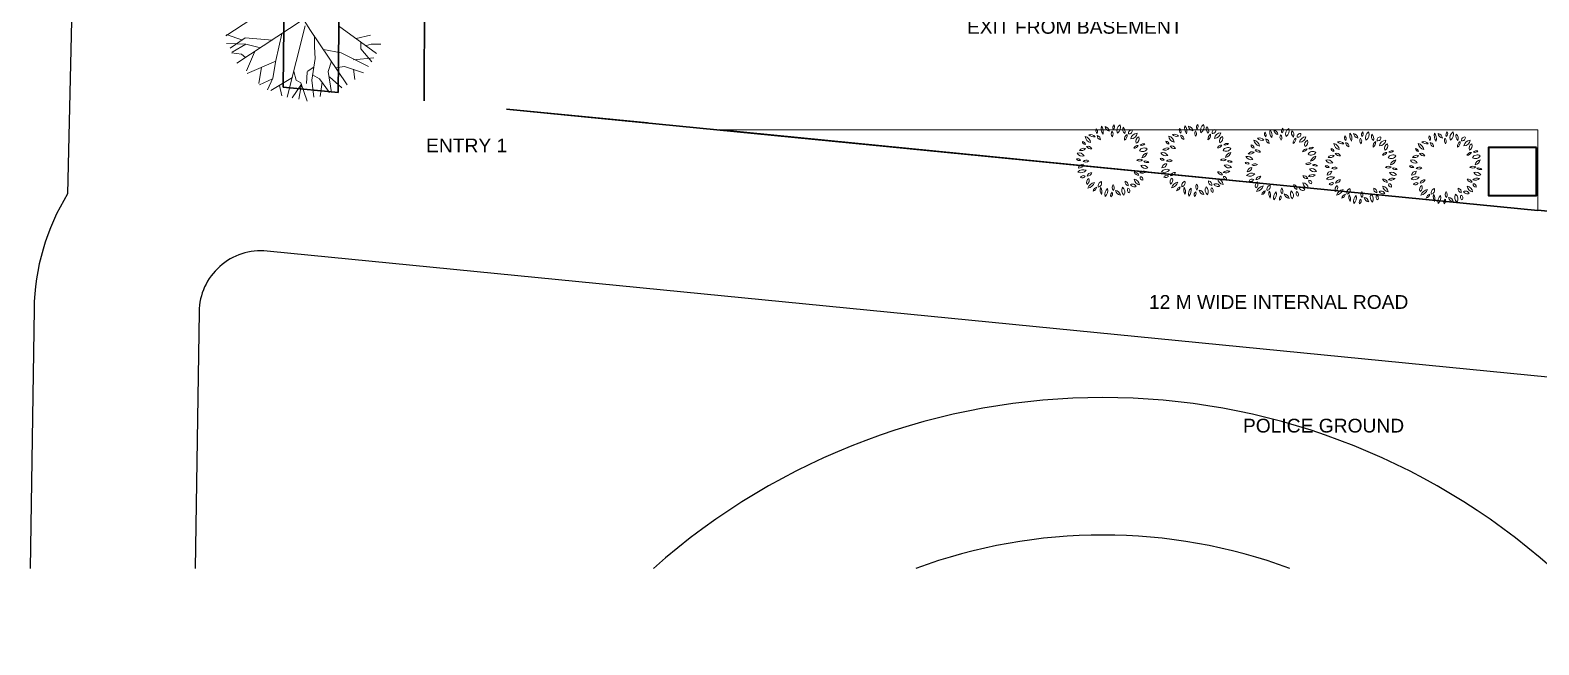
# Model space of a CAD drawing. Header units: millimetres. Extents: x 3079 to 579737, y 1565 to 1161826.
# Drawn here: x 360212 to 469906, y 942016 to 986760 of the extents above; entities that cross this region are included whole.
import ezdxf

# ---------------------------------------------------------------- set-up
doc = ezdxf.new("R2010")
doc.units = ezdxf.units.MM
for name, color, linetype, lineweight in [('1', 7, 'Continuous', 35), ('A_ELE1', 250, 'Continuous', 20), ('IG-Area', 250, 'Continuous', 30), ('TWOWHEELER', 250, 'Continuous', 9)]:
    doc.layers.add(name, color=color, linetype=linetype, lineweight=lineweight)
doc.layers.add('IG-Elevation', color=252, linetype='Continuous')
doc.layers.add('TREES', color=72, linetype='Continuous', lineweight=5, transparency=0.05)
doc.styles.get("Standard").update_dxf_attribs({"font": 'arial.ttf'})

msp = doc.modelspace()

# ---------------------------------------------------------------- linework, layer by layer
at = {"layer": '1'}
msp.add_lwpolyline([(469737, 978226), (466237, 978226), (466237, 974726), (469737, 974726)], close=True, dxfattribs=at)
at = {"layer": 'A_ELE1'}
for p, q in [((388854, 1007309), (388854, 981611)), ((469844, 973680), (490844, 971610)), ((469844, 973629), (490844, 971560))]:
    msp.add_line(p, q, dxfattribs=at)
at = {"layer": 'IG-Area'}
for p, q in [((379262, 1053434), (378610, 982621)), ((383136, 1032466), (382617, 982226)), ((389068, 1026961), (388854, 981611)), ((378610, 982621), (382617, 982226)), ((394854, 981020), (469844, 973629))]:
    msp.add_line(p, q, dxfattribs=at)
at = {"layer": 'IG-Elevation'}
for points in [[(364784, 1055614), (362937, 974845)], [(382617, 982226), (378610, 982621)], [(405093, 980011), (394854, 981020)], [(463132, 974291), (410348, 979493)]]:
    msp.add_lwpolyline(points, dxfattribs=at)
for points in [[(362937, 974845, 0.1349448), (360493, 966446), (360212, 947573)], [(562494, 942016), (529925, 955355, 0.0727502), (527958, 955844), (377433, 970679, 0.4388367), (372492, 966268), (372213, 947573)]]:
    msp.add_lwpolyline(points, format="xyb", dxfattribs=at)
for radius, start, end in [(49148, 48.32413, 131.67587), (39148, 69.67099, 110.32901)]:
    msp.add_arc((438209, 910864), radius, start, end, dxfattribs=at)
at = {"layer": 'TREES'}
for p, q in [((374448, 986339), (376332, 987577)), ((375241, 984356), (380050, 987528)), ((380594, 986735), (380123, 987469)), ((374497, 986440), (375647, 986038)), ((374746, 985446), (375836, 986191)), ((375836, 986191), (377820, 986041)), ((378067, 984555), (378512, 986489)), ((378910, 981879), (380196, 987083)), ((383270, 982770), (380594, 986735)), ((380890, 985546), (380890, 986339)), ((385403, 985051), (382625, 987083)), ((384955, 986389), (383914, 986140)), ((374497, 985795), (375886, 985745)), ((374845, 985100), (375587, 985000)), ((374896, 985150), (375886, 985745)), ((375886, 985745), (376966, 985464)), ((375936, 983810), (376531, 985150)), ((380940, 984704), (380890, 985546)), ((382824, 985100), (381535, 985349)), ((384809, 984109), (382824, 985100)), ((384263, 985399), (384263, 985894)), ((385055, 984455), (384263, 985399)), ((385005, 985745), (384659, 985645)), ((385700, 985745), (385005, 985745)), ((375587, 985000), (375870, 984757)), ((375985, 983614), (378067, 984505)), ((376827, 982870), (377026, 984059)), ((377867, 983266), (378067, 984555)), ((380345, 983761), (380841, 984059)), ((380694, 983116), (380940, 984704)), ((381883, 983761), (382112, 984497)), ((383073, 984109), (382408, 984015)), ((384459, 983664), (383073, 984109)), ((385204, 984754), (383715, 984605)), ((376876, 982770), (377820, 983216)), ((377472, 982424), (377867, 983266)), ((377720, 982375), (379287, 983310)), ((379555, 983116), (379382, 983755)), ((379901, 982919), (379555, 983116)), ((380345, 981580), (379901, 982919)), ((380295, 982870), (380345, 983711)), ((380841, 981879), (380694, 983116)), ((381239, 983216), (380743, 983515)), ((381981, 982225), (381239, 983216)), ((381288, 981926), (381435, 982969)), ((382130, 982225), (381883, 983761)), ((382874, 982571), (381981, 983365)), ((383815, 983165), (383715, 983910)), ((378512, 981976), (378342, 982733)), ((379951, 982820), (379256, 981829)), ((379752, 981730), (379951, 982820))]:
    msp.add_line(p, q, dxfattribs=at)
for centre, radius, start, end in [((437978, 979469), 286, 156.77542, 231.28797), ((437537, 979359), 286, 336.77542, 51.28797), ((438735, 979606), 658, 165.20711, 218.32175), ((437583, 979366), 658, 345.20711, 38.32175), ((438301, 979379), 376, 5.31956, 80.41897), ((438737, 979784), 376, 185.31956, 260.41897), ((439212, 979656), 278, 129.74751, 206.0709), ((438785, 979747), 278, 309.74751, 26.0709), ((439711, 979449), 483, 122.11699, 201.72753), ((439006, 979679), 483, 302.11699, 21.72753), ((440060, 979545), 405, 159.11699, 230.36062), ((439424, 979378), 405, 339.11699, 50.36062), ((444052, 979495), 286, 156.77542, 231.28797), ((443610, 979384), 286, 336.77542, 51.28797), ((444808, 979631), 658, 165.20711, 218.32175), ((443657, 979391), 658, 345.20711, 38.32175), ((444374, 979404), 376, 5.31956, 80.41897), ((444811, 979810), 376, 185.31956, 260.41897), ((445285, 979681), 278, 129.74751, 206.0709), ((444858, 979773), 278, 309.74751, 26.0709), ((445784, 979474), 483, 122.11699, 201.72753), ((445079, 979704), 483, 302.11699, 21.72753), ((446133, 979571), 405, 159.11699, 230.36062), ((445497, 979404), 405, 339.11699, 50.36062), ((451478, 979401), 278, 129.74751, 206.0709), ((451051, 979493), 278, 309.74751, 26.0709), ((451977, 979194), 483, 122.11699, 201.72753), ((451271, 979424), 483, 302.11699, 21.72753), ((436711, 978433), 225, 359.25572, 87.62866), ((436946, 978655), 225, 179.25572, 267.62866), ((436807, 978515), 516, 6.54869, 76.89113), ((437437, 979077), 516, 186.54869, 256.89113), ((437308, 978737), 430, 38.69621, 106.24155), ((437524, 979419), 430, 218.69621, 286.24155), ((438110, 979067), 312, 173.64998, 254.65144), ((437717, 978801), 312, 353.64998, 74.65144), ((439153, 979228), 335, 148.78766, 221.59771), ((438616, 979179), 335, 328.78766, 41.59771), ((440201, 978804), 426, 122.88731, 186.72533), ((439547, 979112), 426, 302.88731, 6.72533), ((440291, 979273), 219, 76.54191, 193.47743), ((440129, 979435), 219, 256.54191, 13.47743), ((440232, 979323), 474, 271.63276, 352.02679), ((440715, 978784), 474, 91.63276, 172.02679), ((440959, 978676), 347, 113.47529, 203.45596), ((440503, 978856), 347, 293.47529, 23.45596), ((441168, 978182), 311, 71.81925, 140.08176), ((441026, 978678), 311, 251.81925, 320.08176), ((442784, 978459), 225, 359.25572, 87.62866), ((443019, 978681), 225, 179.25572, 267.62866), ((442880, 978541), 516, 6.54869, 76.89113), ((443510, 979102), 516, 186.54869, 256.89113), ((443381, 978763), 430, 38.69621, 106.24155), ((443597, 979444), 430, 218.69621, 286.24155), ((444183, 979093), 312, 173.64998, 254.65144), ((443790, 978826), 312, 353.64998, 74.65144), ((445226, 979254), 335, 148.78766, 221.59771), ((444689, 979205), 335, 328.78766, 41.59771), ((446274, 978830), 426, 122.88731, 186.72533), ((445620, 979138), 426, 302.88731, 6.72533), ((446364, 979298), 219, 76.54191, 193.47743), ((446202, 979460), 219, 256.54191, 13.47743), ((446305, 979349), 474, 271.63276, 352.02679), ((446788, 978810), 474, 91.63276, 172.02679), ((447032, 978702), 347, 113.47529, 203.45596), ((446576, 978882), 347, 293.47529, 23.45596), ((447241, 978208), 311, 71.81925, 140.08176), ((447099, 978703), 311, 251.81925, 320.08176), ((449073, 978261), 516, 6.54869, 76.89113), ((449703, 978822), 516, 186.54869, 256.89113), ((449574, 978483), 430, 38.69621, 106.24155), ((449789, 979164), 430, 218.69621, 286.24155), ((450244, 979214), 286, 156.77542, 231.28797), ((449802, 979104), 286, 336.77542, 51.28797), ((450376, 978813), 312, 173.64998, 254.65144), ((449982, 978546), 312, 353.64998, 74.65144), ((451001, 979351), 658, 165.20711, 218.32175), ((449849, 979111), 658, 345.20711, 38.32175), ((450566, 979124), 376, 5.31956, 80.41897), ((451003, 979530), 376, 185.31956, 260.41897), ((451419, 978974), 335, 148.78766, 221.59771), ((450882, 978925), 335, 328.78766, 41.59771), ((452326, 979291), 405, 159.11699, 230.36062), ((451690, 979124), 405, 339.11699, 50.36062), ((452467, 978549), 426, 122.88731, 186.72533), ((451812, 978857), 426, 302.88731, 6.72533), ((452556, 979018), 219, 76.54191, 193.47743), ((452394, 979180), 219, 256.54191, 13.47743), ((452498, 979069), 474, 271.63276, 352.02679), ((452980, 978530), 474, 91.63276, 172.02679), ((453225, 978422), 347, 113.47529, 203.45596), ((452769, 978602), 347, 293.47529, 23.45596), ((454883, 978006), 516, 6.54869, 76.89113), ((455513, 978568), 516, 186.54869, 256.89113), ((455384, 978228), 430, 38.69621, 106.24155), ((455599, 978909), 430, 218.69621, 286.24155), ((456054, 978960), 286, 156.77542, 231.28797), ((455613, 978849), 286, 336.77542, 51.28797), ((456186, 978558), 312, 173.64998, 254.65144), ((455793, 978291), 312, 353.64998, 74.65144), ((456811, 979097), 658, 165.20711, 218.32175), ((455659, 978857), 658, 345.20711, 38.32175), ((456376, 978870), 376, 5.31956, 80.41897), ((456813, 979275), 376, 185.31956, 260.41897), ((457229, 978719), 335, 148.78766, 221.59771), ((456692, 978670), 335, 328.78766, 41.59771), ((457288, 979147), 278, 129.74751, 206.0709), ((456861, 979238), 278, 309.74751, 26.0709), ((457787, 978939), 483, 122.11699, 201.72753), ((457082, 979170), 483, 302.11699, 21.72753), ((458136, 979036), 405, 159.11699, 230.36062), ((457500, 978869), 405, 339.11699, 50.36062), ((458277, 978295), 426, 122.88731, 186.72533), ((457622, 978603), 426, 302.88731, 6.72533), ((458366, 978764), 219, 76.54191, 193.47743), ((458205, 978926), 219, 256.54191, 13.47743), ((458308, 978814), 474, 271.63276, 352.02679), ((458791, 978275), 474, 91.63276, 172.02679), ((459035, 978167), 347, 113.47529, 203.45596), ((458579, 978347), 347, 293.47529, 23.45596), ((461025, 978006), 516, 6.54869, 76.89113), ((461654, 978568), 516, 186.54869, 256.89113), ((461526, 978228), 430, 38.69621, 106.24155), ((461741, 978909), 430, 218.69621, 286.24155), ((462196, 978960), 286, 156.77542, 231.28797), ((461754, 978849), 286, 336.77542, 51.28797), ((462327, 978558), 312, 173.64998, 254.65144), ((461934, 978291), 312, 353.64998, 74.65144), ((462953, 979097), 658, 165.20711, 218.32175), ((461801, 978857), 658, 345.20711, 38.32175), ((462518, 978870), 376, 5.31956, 80.41897), ((462955, 979275), 376, 185.31956, 260.41897), ((463370, 978719), 335, 148.78766, 221.59771), ((462834, 978670), 335, 328.78766, 41.59771), ((463430, 979147), 278, 129.74751, 206.0709), ((463002, 979238), 278, 309.74751, 26.0709), ((463928, 978939), 483, 122.11699, 201.72753), ((463223, 979170), 483, 302.11699, 21.72753), ((464277, 979036), 405, 159.11699, 230.36062), ((463641, 978869), 405, 339.11699, 50.36062), ((464419, 978295), 426, 122.88731, 186.72533), ((463764, 978603), 426, 302.88731, 6.72533), ((464508, 978764), 219, 76.54191, 193.47743), ((464346, 978926), 219, 256.54191, 13.47743), ((464449, 978814), 474, 271.63276, 352.02679), ((464932, 978275), 474, 91.63276, 172.02679), ((465177, 978167), 347, 113.47529, 203.45596), ((464721, 978347), 347, 293.47529, 23.45596), ((436379, 977166), 238, 28.19814, 112.19179), ((436499, 977499), 238, 208.19814, 292.19179), ((436474, 977391), 434, 29.1952, 106.7189), ((436728, 978018), 434, 209.1952, 286.7189), ((436820, 977762), 402, 71.37117, 141.75354), ((436633, 978391), 402, 251.37117, 321.75354), ((437103, 977965), 344, 28.80716, 103.91988), ((437321, 978464), 344, 208.80716, 283.91988), ((440769, 978037), 333, 87.17243, 157.23647), ((440478, 978499), 333, 267.17243, 337.23647), ((441210, 977800), 388, 54.97446, 151.37923), ((441092, 978304), 388, 234.97446, 331.37923), ((440956, 977954), 492, 280.87616, 345.44791), ((441526, 977347), 492, 100.87616, 165.44791), ((442452, 977192), 238, 28.19814, 112.19179), ((442572, 977525), 238, 208.19814, 292.19179), ((442547, 977417), 434, 29.1952, 106.7189), ((442801, 978044), 434, 209.1952, 286.7189), ((442893, 977787), 402, 71.37117, 141.75354), ((442706, 978417), 402, 251.37117, 321.75354), ((443176, 977990), 344, 28.80716, 103.91988), ((443394, 978489), 344, 208.80716, 283.91988), ((446551, 978525), 333, 267.17243, 337.23647), ((446842, 978063), 333, 87.17243, 157.23647), ((446987, 977016), 373, 60.50948, 129.29199), ((447283, 977826), 388, 54.97446, 151.37923), ((447165, 978330), 388, 234.97446, 331.37923), ((447029, 977980), 492, 280.87616, 345.44791), ((447599, 977373), 492, 100.87616, 165.44791), ((448739, 977136), 434, 29.1952, 106.7189), ((448993, 977764), 434, 209.1952, 286.7189), ((449086, 977507), 402, 71.37117, 141.75354), ((448898, 978136), 402, 251.37117, 321.75354), ((448977, 978179), 225, 359.25572, 87.62866), ((449211, 978401), 225, 179.25572, 267.62866), ((449368, 977710), 344, 28.80716, 103.91988), ((449587, 978209), 344, 208.80716, 283.91988), ((452743, 978245), 333, 267.17243, 337.23647), ((453034, 977783), 333, 87.17243, 157.23647), ((453475, 977546), 388, 54.97446, 151.37923), ((453358, 978050), 388, 234.97446, 331.37923), ((453433, 977928), 311, 71.81925, 140.08176), ((453292, 978423), 311, 251.81925, 320.08176), ((453222, 977700), 492, 280.87616, 345.44791), ((453791, 977092), 492, 100.87616, 165.44791), ((454896, 977253), 402, 71.37117, 141.75354), ((454709, 977882), 402, 251.37117, 321.75354), ((454787, 977924), 225, 359.25572, 87.62866), ((455021, 978146), 225, 179.25572, 267.62866), ((455179, 977456), 344, 28.80716, 103.91988), ((455397, 977955), 344, 208.80716, 283.91988), ((458845, 977528), 333, 87.17243, 157.23647), ((458554, 977990), 333, 267.17243, 337.23647), ((459286, 977291), 388, 54.97446, 151.37923), ((459168, 977795), 388, 234.97446, 331.37923), ((459244, 977673), 311, 71.81925, 140.08176), ((459102, 978169), 311, 251.81925, 320.08176), ((461037, 977253), 402, 71.37117, 141.75354), ((460850, 977882), 402, 251.37117, 321.75354), ((460928, 977924), 225, 359.25572, 87.62866), ((461163, 978146), 225, 179.25572, 267.62866), ((461320, 977456), 344, 28.80716, 103.91988), ((461539, 977955), 344, 208.80716, 283.91988), ((464986, 977528), 333, 87.17243, 157.23647), ((464695, 977990), 333, 267.17243, 337.23647), ((465427, 977291), 388, 54.97446, 151.37923), ((465309, 977795), 388, 234.97446, 331.37923), ((465385, 977673), 311, 71.81925, 140.08176), ((465243, 978169), 311, 251.81925, 320.08176), ((436775, 976116), 490, 64.73526, 140.57811), ((436606, 976870), 490, 244.73526, 320.57811), ((436782, 976663), 352, 90.25287, 173.52208), ((436431, 977054), 352, 270.25287, 353.52208), ((436997, 976946), 347, 58.87476, 131.21352), ((436948, 977504), 347, 238.87476, 311.21352), ((437391, 976026), 354, 86.02822, 161.36976), ((437081, 976492), 354, 266.02822, 341.36976), ((440522, 976082), 337, 22.57231, 98.33354), ((440784, 976544), 337, 202.57231, 278.33354), ((440913, 976990), 373, 60.50948, 129.29199), ((440861, 977603), 373, 240.50948, 309.29199), ((441216, 976051), 452, 69.72014, 135.64891), ((441050, 976791), 452, 249.72014, 315.64891), ((441115, 976508), 426, 30.94824, 110.57839), ((441331, 977126), 426, 210.94824, 290.57839), ((441300, 976900), 336, 44.25765, 108.59266), ((441434, 977453), 336, 224.25765, 288.59266), ((442848, 976142), 490, 64.73526, 140.57811), ((442679, 976896), 490, 244.73526, 320.57811), ((442855, 976689), 352, 90.25287, 173.52208), ((442504, 977080), 352, 270.25287, 353.52208), ((443070, 976972), 347, 58.87476, 131.21352), ((443021, 977529), 347, 238.87476, 311.21352), ((443465, 976052), 354, 86.02822, 161.36976), ((443154, 976518), 354, 266.02822, 341.36976), ((446595, 976108), 337, 22.57231, 98.33354), ((446857, 976570), 337, 202.57231, 278.33354), ((446934, 977629), 373, 240.50948, 309.29199), ((447289, 976077), 452, 69.72014, 135.64891), ((447123, 976817), 452, 249.72014, 315.64891), ((447188, 976533), 426, 30.94824, 110.57839), ((447404, 977152), 426, 210.94824, 290.57839), ((447373, 976926), 336, 44.25765, 108.59266), ((447507, 977479), 336, 224.25765, 288.59266), ((448644, 976912), 238, 28.19814, 112.19179), ((448764, 977245), 238, 208.19814, 292.19179), ((449041, 975862), 490, 64.73526, 140.57811), ((448871, 976616), 490, 244.73526, 320.57811), ((449048, 976409), 352, 90.25287, 173.52208), ((448697, 976800), 352, 270.25287, 353.52208), ((449262, 976691), 347, 58.87476, 131.21352), ((449213, 977249), 347, 238.87476, 311.21352), ((453179, 976736), 373, 60.50948, 129.29199), ((453126, 977349), 373, 240.50948, 309.29199), ((453381, 976253), 426, 30.94824, 110.57839), ((453596, 976872), 426, 210.94824, 290.57839), ((453566, 976646), 336, 44.25765, 108.59266), ((453699, 977199), 336, 224.25765, 288.59266), ((454455, 976657), 238, 28.19814, 112.19179), ((454574, 976990), 238, 208.19814, 292.19179), ((454549, 976882), 434, 29.1952, 106.7189), ((454803, 977509), 434, 209.1952, 286.7189), ((454858, 976154), 352, 90.25287, 173.52208), ((454507, 976545), 352, 270.25287, 353.52208), ((455073, 976437), 347, 58.87476, 131.21352), ((455023, 976994), 347, 238.87476, 311.21352), ((458989, 976481), 373, 60.50948, 129.29199), ((458937, 977094), 373, 240.50948, 309.29199), ((459191, 975999), 426, 30.94824, 110.57839), ((459407, 976617), 426, 210.94824, 290.57839), ((459032, 977445), 492, 280.87616, 345.44791), ((459601, 976838), 492, 100.87616, 165.44791), ((459376, 976391), 336, 44.25765, 108.59266), ((459509, 976944), 336, 224.25765, 288.59266), ((460596, 976657), 238, 28.19814, 112.19179), ((460716, 976990), 238, 208.19814, 292.19179), ((460691, 976882), 434, 29.1952, 106.7189), ((460945, 977509), 434, 209.1952, 286.7189), ((460999, 976154), 352, 90.25287, 173.52208), ((460648, 976545), 352, 270.25287, 353.52208), ((461214, 976437), 347, 58.87476, 131.21352), ((461165, 976994), 347, 238.87476, 311.21352), ((465131, 976481), 373, 60.50948, 129.29199), ((465078, 977094), 373, 240.50948, 309.29199), ((465332, 975999), 426, 30.94824, 110.57839), ((465548, 976617), 426, 210.94824, 290.57839), ((465173, 977445), 492, 280.87616, 345.44791), ((465743, 976838), 492, 100.87616, 165.44791), ((465517, 976391), 336, 44.25765, 108.59266), ((465651, 976944), 336, 224.25765, 288.59266), ((436793, 975933), 238, 59.98145, 155.66759), ((436696, 976237), 238, 239.98145, 335.66759), ((437360, 975683), 342, 122.58173, 207.17999), ((436872, 975815), 342, 302.58173, 27.17999), ((437708, 975053), 628, 100.30051, 160.44765), ((437004, 975882), 628, 280.30051, 340.44765), ((437851, 974976), 358, 104.10036, 168.46502), ((437413, 975395), 358, 284.10036, 348.46502), ((438173, 975435), 306, 103.89139, 198.90395), ((437810, 975632), 306, 283.89139, 18.90395), ((438624, 975126), 610, 163.46423, 212.79056), ((437527, 974969), 610, 343.46423, 32.79056), ((438963, 974802), 607, 133.81169, 194.30773), ((437955, 975090), 607, 313.81169, 14.30773), ((439242, 975327), 354, 145.52478, 220.83273), ((438683, 975296), 354, 325.52478, 40.83273), ((440018, 975097), 445, 149.47372, 231.75858), ((439359, 974974), 445, 329.47372, 51.75858), ((440117, 975710), 297, 168.8066, 257.6391), ((439762, 975477), 297, 348.8066, 77.6391), ((440231, 975132), 241, 146.81507, 244.01934), ((439924, 975047), 241, 326.81507, 64.01934), ((440349, 975250), 310, 25.45365, 116.6852), ((440490, 975661), 310, 205.45365, 296.6852), ((440921, 975937), 436, 183.31893, 263.19037), ((440434, 975478), 436, 3.31893, 83.19037), ((441106, 976035), 197, 163.49335, 274.46973), ((440932, 975895), 197, 343.49335, 94.46973), ((442866, 975959), 238, 59.98145, 155.66759), ((442769, 976263), 238, 239.98145, 335.66759), ((443433, 975709), 342, 122.58173, 207.17999), ((442945, 975841), 342, 302.58173, 27.17999), ((443781, 975079), 628, 100.30051, 160.44765), ((443077, 975907), 628, 280.30051, 340.44765), ((443924, 975002), 358, 104.10036, 168.46502), ((443486, 975421), 358, 284.10036, 348.46502), ((444246, 975460), 306, 103.89139, 198.90395), ((443883, 975658), 306, 283.89139, 18.90395), ((444697, 975152), 610, 163.46423, 212.79056), ((443600, 974995), 610, 343.46423, 32.79056), ((445036, 974827), 607, 133.81169, 194.30773), ((444028, 975115), 607, 313.81169, 14.30773), ((445316, 975353), 354, 145.52478, 220.83273), ((444756, 975322), 354, 325.52478, 40.83273), ((446091, 975123), 445, 149.47372, 231.75858), ((445432, 975000), 445, 329.47372, 51.75858), ((446191, 975735), 297, 168.8066, 257.6391), ((445836, 975503), 297, 348.8066, 77.6391), ((446304, 975158), 241, 146.81507, 244.01934), ((445998, 975073), 241, 326.81507, 64.01934), ((446422, 975276), 310, 25.45365, 116.6852), ((446563, 975687), 310, 205.45365, 296.6852), ((446994, 975962), 436, 183.31893, 263.19037), ((446507, 975504), 436, 3.31893, 83.19037), ((447179, 976061), 197, 163.49335, 274.46973), ((447006, 975921), 197, 343.49335, 94.46973), ((449059, 975679), 238, 59.98145, 155.66759), ((448961, 975983), 238, 239.98145, 335.66759), ((449626, 975429), 342, 122.58173, 207.17999), ((449657, 975772), 354, 86.02822, 161.36976), ((449346, 976238), 354, 266.02822, 341.36976), ((449138, 975561), 342, 302.58173, 27.17999), ((449974, 974799), 628, 100.30051, 160.44765), ((449269, 975627), 628, 280.30051, 340.44765), ((450438, 975180), 306, 103.89139, 198.90395), ((450076, 975378), 306, 283.89139, 18.90395), ((451508, 975073), 354, 145.52478, 220.83273), ((450948, 975042), 354, 325.52478, 40.83273), ((452383, 975455), 297, 168.8066, 257.6391), ((452028, 975223), 297, 348.8066, 77.6391), ((452615, 974996), 310, 25.45365, 116.6852), ((452756, 975406), 310, 205.45365, 296.6852), ((452788, 975827), 337, 22.57231, 98.33354), ((453050, 976290), 337, 202.57231, 278.33354), ((453186, 975682), 436, 183.31893, 263.19037), ((452699, 975224), 436, 3.31893, 83.19037), ((453482, 975797), 452, 69.72014, 135.64891), ((453315, 976536), 452, 249.72014, 315.64891), ((453371, 975781), 197, 163.49335, 274.46973), ((453198, 975641), 197, 343.49335, 94.46973), ((454851, 975607), 490, 64.73526, 140.57811), ((454682, 976361), 490, 244.73526, 320.57811), ((454869, 975424), 238, 59.98145, 155.66759), ((454771, 975728), 238, 239.98145, 335.66759), ((455436, 975174), 342, 122.58173, 207.17999), ((455467, 975517), 354, 86.02822, 161.36976), ((455156, 975983), 354, 266.02822, 341.36976), ((454948, 975306), 342, 302.58173, 27.17999), ((456249, 974926), 306, 103.89139, 198.90395), ((455886, 975123), 306, 283.89139, 18.90395), ((458193, 975201), 297, 168.8066, 257.6391), ((457838, 974968), 297, 348.8066, 77.6391), ((458598, 975573), 337, 22.57231, 98.33354), ((458860, 976035), 337, 202.57231, 278.33354), ((458997, 975428), 436, 183.31893, 263.19037), ((458510, 974969), 436, 3.31893, 83.19037), ((459292, 975542), 452, 69.72014, 135.64891), ((459125, 976282), 452, 249.72014, 315.64891), ((459181, 975526), 197, 163.49335, 274.46973), ((459008, 975386), 197, 343.49335, 94.46973), ((460992, 975607), 490, 64.73526, 140.57811), ((460823, 976361), 490, 244.73526, 320.57811), ((461011, 975424), 238, 59.98145, 155.66759), ((460913, 975728), 238, 239.98145, 335.66759), ((461577, 975174), 342, 122.58173, 207.17999), ((461609, 975517), 354, 86.02822, 161.36976), ((461298, 975983), 354, 266.02822, 341.36976), ((461090, 975306), 342, 302.58173, 27.17999), ((462390, 974926), 306, 103.89139, 198.90395), ((462027, 975123), 306, 283.89139, 18.90395), ((464335, 975201), 297, 168.8066, 257.6391), ((463980, 974968), 297, 348.8066, 77.6391), ((464740, 975573), 337, 22.57231, 98.33354), ((465002, 976035), 337, 202.57231, 278.33354), ((465138, 975428), 436, 183.31893, 263.19037), ((464651, 974969), 436, 3.31893, 83.19037), ((465433, 975542), 452, 69.72014, 135.64891), ((465267, 976282), 452, 249.72014, 315.64891), ((465323, 975526), 197, 163.49335, 274.46973), ((465150, 975386), 197, 343.49335, 94.46973), ((439053, 974736), 280, 125.40933, 202.71009), ((438633, 974856), 280, 305.40933, 22.71009), ((439556, 975189), 436, 192.30596, 259.6849), ((439053, 974667), 436, 12.30596, 79.6849), ((445126, 974762), 280, 125.40933, 202.71009), ((444706, 974881), 280, 305.40933, 22.71009), ((445629, 975214), 436, 192.30596, 259.6849), ((445126, 974693), 436, 12.30596, 79.6849), ((450117, 974722), 358, 104.10036, 168.46502), ((449678, 975141), 358, 284.10036, 348.46502), ((450890, 974872), 610, 163.46423, 212.79056), ((449792, 974715), 610, 343.46423, 32.79056), ((451229, 974547), 607, 133.81169, 194.30773), ((450221, 974835), 607, 313.81169, 14.30773), ((451318, 974481), 280, 125.40933, 202.71009), ((450898, 974601), 280, 305.40933, 22.71009), ((451822, 974934), 436, 192.30596, 259.6849), ((451318, 974413), 436, 12.30596, 79.6849), ((452283, 974843), 445, 149.47372, 231.75858), ((451624, 974720), 445, 329.47372, 51.75858), ((452497, 974878), 241, 146.81507, 244.01934), ((452190, 974793), 241, 326.81507, 64.01934), ((455784, 974544), 628, 100.30051, 160.44765), ((455080, 975373), 628, 280.30051, 340.44765), ((455927, 974467), 358, 104.10036, 168.46502), ((455488, 974886), 358, 284.10036, 348.46502), ((456700, 974617), 610, 163.46423, 212.79056), ((455603, 974460), 610, 343.46423, 32.79056), ((457039, 974293), 607, 133.81169, 194.30773), ((456031, 974581), 607, 313.81169, 14.30773), ((457129, 974227), 280, 125.40933, 202.71009), ((456709, 974347), 280, 305.40933, 22.71009), ((457318, 974818), 354, 145.52478, 220.83273), ((456759, 974787), 354, 325.52478, 40.83273), ((457632, 974680), 436, 192.30596, 259.6849), ((457128, 974158), 436, 12.30596, 79.6849), ((458093, 974588), 445, 149.47372, 231.75858), ((457434, 974465), 445, 329.47372, 51.75858), ((458307, 974623), 241, 146.81507, 244.01934), ((458000, 974538), 241, 326.81507, 64.01934), ((458425, 974741), 310, 25.45365, 116.6852), ((458566, 975152), 310, 205.45365, 296.6852), ((461925, 974544), 628, 100.30051, 160.44765), ((461221, 975373), 628, 280.30051, 340.44765), ((462068, 974467), 358, 104.10036, 168.46502), ((461630, 974886), 358, 284.10036, 348.46502), ((462841, 974617), 610, 163.46423, 212.79056), ((461744, 974460), 610, 343.46423, 32.79056), ((463180, 974293), 607, 133.81169, 194.30773), ((462172, 974581), 607, 313.81169, 14.30773), ((463270, 974227), 280, 125.40933, 202.71009), ((462850, 974347), 280, 305.40933, 22.71009), ((463460, 974818), 354, 145.52478, 220.83273), ((462900, 974787), 354, 325.52478, 40.83273), ((463774, 974680), 436, 192.30596, 259.6849), ((463270, 974158), 436, 12.30596, 79.6849), ((464235, 974588), 445, 149.47372, 231.75858), ((463576, 974465), 445, 329.47372, 51.75858), ((464448, 974623), 241, 146.81507, 244.01934), ((464142, 974538), 241, 326.81507, 64.01934), ((464566, 974741), 310, 25.45365, 116.6852), ((464707, 975152), 310, 205.45365, 296.6852)]:
    msp.add_arc(centre, radius, start, end, dxfattribs=at)
at = {"layer": 'TWOWHEELER'}
for q in [(410348, 979493), (469844, 973629)]:
    msp.add_line((469844, 979493), q, dxfattribs=at)

# ---------------------------------------------------------------- texts
at = {"layer": 'IG-Area'}
msp.add_text('POLICE GROUND', height=1000, dxfattribs=at).set_placement((448393, 957473))
at = {"layer": 'IG-Area', "char_height": 1000, "attachment_point": 1}
for s, insert in [('EXIT FROM BASEMENT ', (428324, 987498)), ('ENTRY 1', (389001, 978867)), ('12 M WIDE INTERNAL ROAD', (441561, 967474))]:
    msp.add_mtext_dynamic_manual_height_columns(s, width=38356.19, gutter_width=12.5, heights=[0], dxfattribs=dict(at, insert=insert))

doc.saveas('drawing.dxf')
